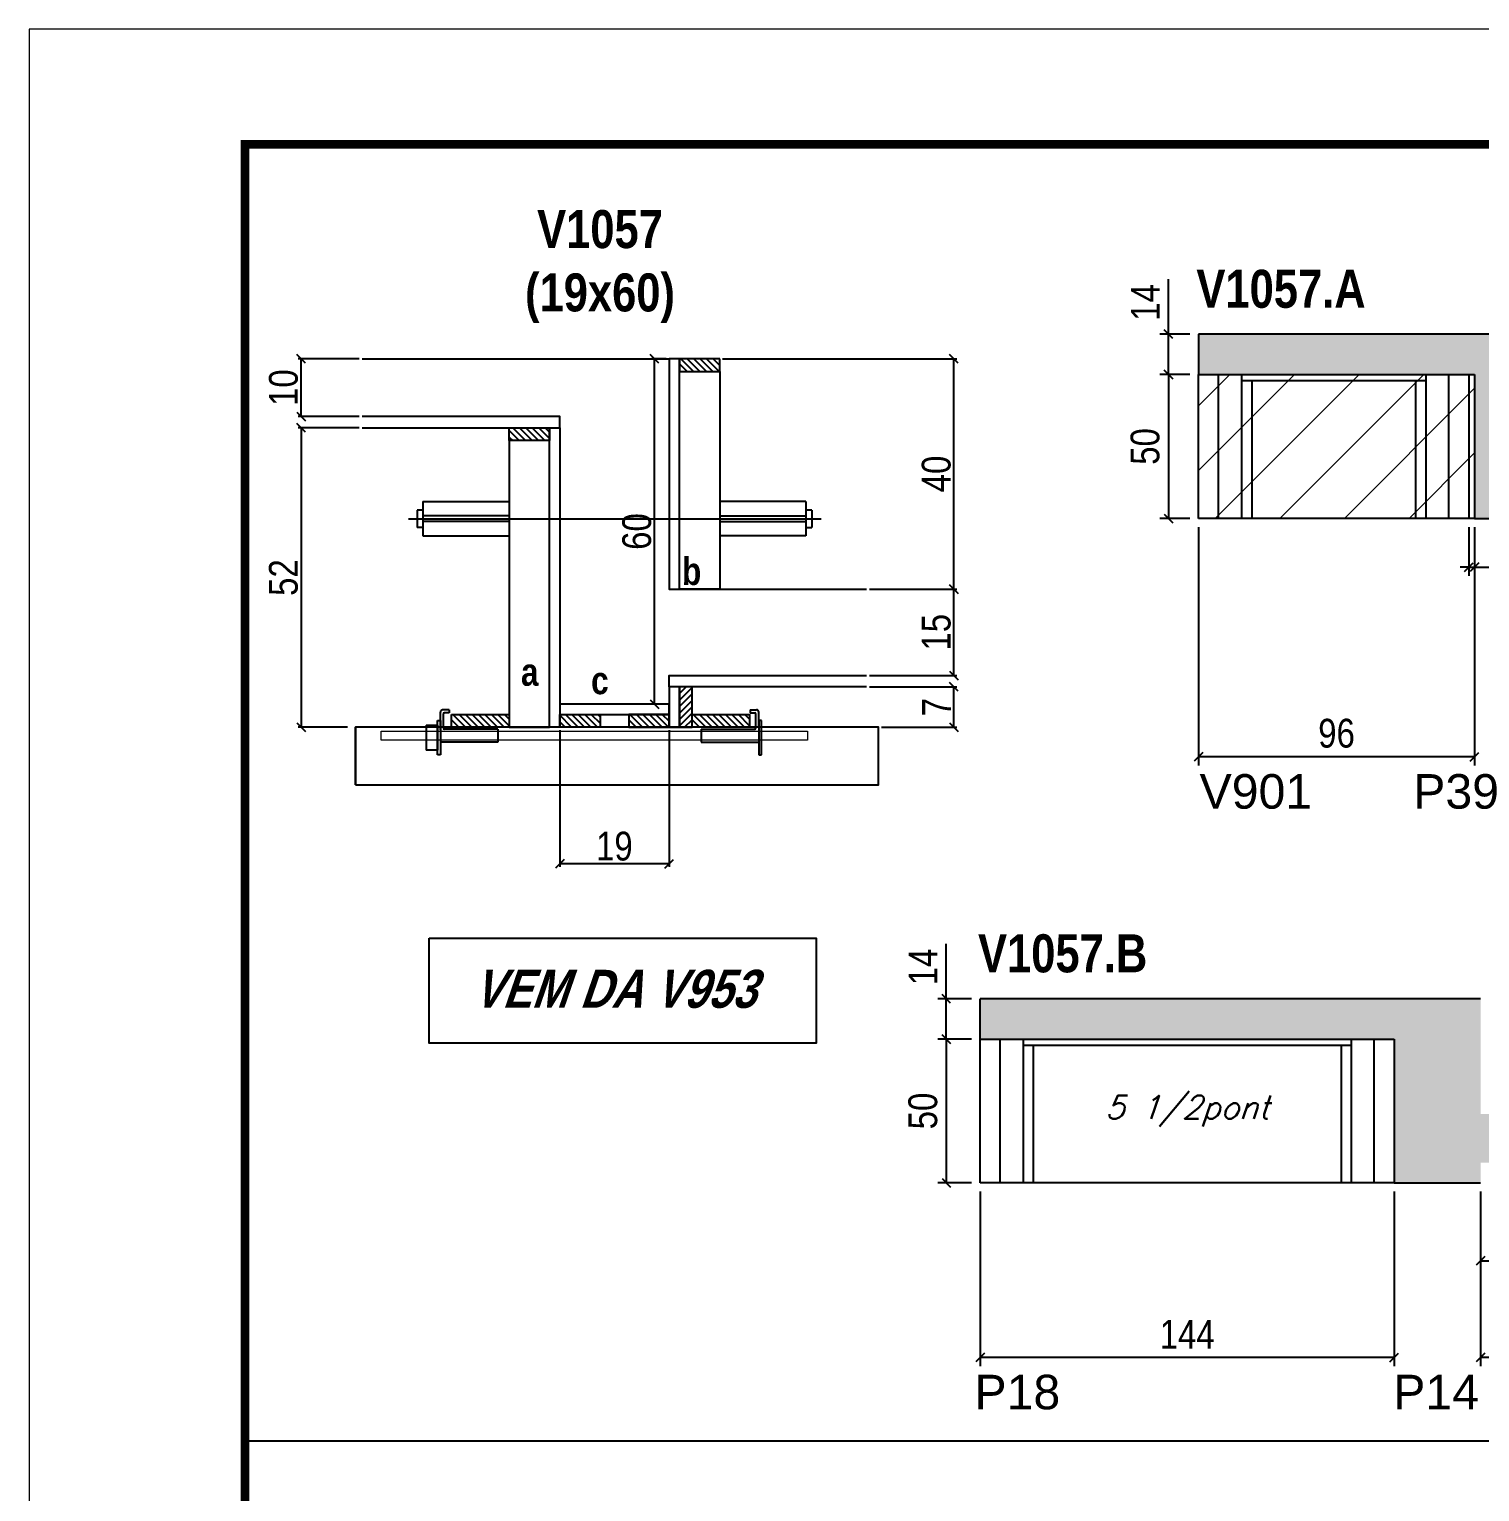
# Model space of a CAD drawing. Extents: x 3309 to 9563, y -2522 to 14608.
# Drawn here: x 4908 to 5412, y 6060 to 6568 of the extents above; entities that cross this region are included whole.
import ezdxf

# ---------------------------------------------------------------- set-up
doc = ezdxf.new("R2010")
doc.units = 0
doc.linetypes.add('DASHED', pattern=[0.75, 0.5, -0.25])
doc.linetypes.add('HIDDEN', pattern=[0.375, 0.25, -0.125])
for name, color, linetype in [('5', 5, 'Continuous'), ('barrote', 251, 'Continuous'), ('COTA', 241, 'Continuous'), ('detalhes', 4, 'Continuous'), ('NOMENCLATURA', 7, 'Continuous'), ('Painéis', 200, 'Continuous'), ('presilha', 1, 'Continuous'), ('SARR_2.2x10', 60, 'Continuous'), ('SARR_2.2x7', 40, 'Continuous'), ('SARR_3.5x7', 81, 'Continuous'), ('TENSOR', 3, 'Continuous'), ('texto', 7, 'Continuous')]:
    doc.layers.add(name, color=color, linetype=linetype)
for name, color, linetype, lineweight in [('CONCRETO', 251, 'Continuous', 25), ('Folhas', 255, 'Continuous', 9), ('Hachura', 251, 'Continuous', 9), ('SARRAFO DE PRESSAO', 251, 'DASHED', 9), ('SCO-___-LAJ', 2, 'Continuous', 0)]:
    doc.layers.add(name, color=color, linetype=linetype, lineweight=lineweight)
doc.styles.add('COTA TECNICA', font='techl___.ttf', dxfattribs={"height": 10})
doc.styles.add('COTA TECNICA 2X', font='techl___.ttf', dxfattribs={"height": 10})
doc.styles.add('Romans', font='romans.shx')
doc.styles.get("Standard").update_dxf_attribs({"font": 'arial.ttf'})
doc.styles.add('TECNICA', font='techb___.ttf', dxfattribs={"height": 10})
doc.dimstyles.new('PAINEL', dxfattribs={"dimtxt": 10, "dimasz": 3, "dimexe": 3, "dimexo": 3, "dimgap": 3, "dimtad": 1, "dimdec": 1, "dimzin": 12, "dimdsep": 46, "dimtxsty": 'COTA TECNICA', "dimblk1": 'OBLIQUE', "dimblk2": 'OBLIQUE', "dimsah": 1, "dimcen": 0.9, "dimclrd": 4, "dimclre": 4, "dimclrt": 240, "dimadec": 1, "dimazin": 3, "dimtfac": 1, "dimtdec": 1, "dimtmove": 0, "dimatfit": 3, "dimfxl": 1, "dimtolj": 1, "dimtzin": 12, "dimarcsym": 0})
doc.dimstyles.new('SECAO', dxfattribs={"dimscale": 0.333333, "dimtxt": 5, "dimasz": 9, "dimexe": 3, "dimexo": 3, "dimgap": 3, "dimtad": 1, "dimdec": 1, "dimlfac": 0.5, "dimzin": 12, "dimdsep": 46, "dimtxsty": 'COTA TECNICA 2X', "dimblk1": 'OBLIQUE', "dimblk2": 'OBLIQUE', "dimsah": 1, "dimcen": 0.9, "dimclrd": 4, "dimclre": 4, "dimclrt": 240, "dimadec": 1, "dimazin": 3, "dimtfac": 1, "dimtdec": 1, "dimtmove": 0, "dimatfit": 3, "dimfxl": 1, "dimtolj": 1, "dimtzin": 12, "dimarcsym": 0})
pattern_1 = [(135, (38327.8454, -117186.8809), (-1.122532015, -1.122532015), [])]

# ---------------------------------------------------------------- blocks, each defined once
blk = doc.blocks.new('9999999999')
at = {"layer": 'Folhas'}
blk.add_lwpolyline([(98138.98, 34190.21), (99623.98, 34190.21), (99623.98, 35240.21), (98138.98, 35240.21)], close=True, dxfattribs=at)
at = {"layer": 'Folhas', "color": 30, "const_width": 3}
blk.add_lwpolyline([(98213.98, 34230.21), (99583.98, 34230.21), (99583.98, 35200.21), (98213.98, 35200.21)], close=True, dxfattribs=at)
blk = doc.blocks.new('_Oblique')
at = {"color": 0, "linetype": 'ByBlock', "lineweight": -2}
blk.add_line((-0.5, -0.5), (0.5, 0.5), dxfattribs=at)
blk = doc.blocks.new('*D1049')
at = {"layer": 'COTA', "color": 4, "lineweight": -2, "transparency": 16777216}
for p, q in [((5092.31, 6324.29), (5092.31, 6276.82)), ((5130.31, 6324.29), (5130.31, 6276.82)), ((5130.31, 6277.82), (5092.31, 6277.82))]:
    blk.add_line(p, q, dxfattribs=at)
at = {"layer": 'Defpoints', "color": 0, "transparency": 16777216}
for p in [(5092.31, 6325.29), (5130.31, 6325.29), (5092.31, 6277.82)]:
    blk.add_point(p, dxfattribs=at)
at = {"layer": 'COTA', "color": 4, "lineweight": -2, "transparency": 16777216, "xscale": 3, "yscale": 3, "zscale": 3, "rotation": 180}
blk.add_blockref('_Oblique', (5092.31, 6277.82), dxfattribs=at)
at = {"layer": 'COTA', "color": 4, "lineweight": -2, "transparency": 16777216, "xscale": 3, "yscale": 3, "zscale": 3}
blk.add_blockref('_Oblique', (5130.31, 6277.82), dxfattribs=at)
at = {"layer": 'COTA', "color": 240, "transparency": 16777216, "insert": (5111.31, 6283.9), "char_height": 10, "attachment_point": 5, "style": 'COTA TECNICA 2X'}
blk.add_mtext('\\A1;19', dxfattribs=at)
blk = doc.blocks.new('PRESILHA METÁLICA 1')
at = {"layer": 'presilha'}
for p, q in [((6, 15.5), (7.5, 15.5)), ((6, -2.5), (6, 15.5)), ((7.5, 10.64), (7.5, 19.86)), ((7.5, 15.5), (7.5, -2.5)), ((12, 21), (8.64, 21)), ((9, 11.57), (9, 18.93)), ((12, 19.5), (9.57, 19.5)), ((12, 21), (12, 19.5)), ((0, 13), (6, 13)), ((0, 13), (0, 0)), ((6, 13), (6, 0)), ((37.5, 11), (9.57, 11)), ((37.5, 11), (37.5, 4.1)), ((6, 0), (0, 0)), ((37.5, 4.1), (7.5, 4.1)), ((7.5, -2.5), (6, -2.5))]:
    blk.add_line(p, q, dxfattribs=at)
for centre, radius, start, end in [((8.64, 19.86), 1.14, 90, 180), ((9.57, 18.93), 0.57, 90, 180), ((9.57, 11.57), 0.57, 180, 270)]:
    blk.add_arc(centre, radius, start, end, dxfattribs=at)
blk = doc.blocks.new('PRESILHA METÁLICA 2')
at = {"layer": 'presilha'}
for p, q in [((-5.25, 23.5), (-5.25, 22)), ((-5.25, 23.5), (-1.89, 23.5)), ((-5.25, 22), (-2.82, 22)), ((-2.25, 14.07), (-2.25, 21.43)), ((-0.75, 14.64), (-0.75, 22.36)), ((0.75, 18), (-0.75, 18)), ((-0.75, 18), (-0.75, 0)), ((0.75, 0), (0.75, 18)), ((-30.75, 13.5), (-30.75, 6.6)), ((-30.75, 13.5), (-2.82, 13.5)), ((-30.75, 6.6), (-0.75, 6.6)), ((-0.75, 0), (0.75, 0))]:
    blk.add_line(p, q, dxfattribs=at)
for centre, radius, start, end in [((-1.89, 22.36), 1.14, 0, 90), ((-2.82, 21.43), 0.57, 0, 90), ((-2.82, 14.07), 0.57, 270, 0)]:
    blk.add_arc(centre, radius, start, end, dxfattribs=at)
blk = doc.blocks.new('*D1050')
at = {"layer": 'COTA', "color": 4, "lineweight": -2, "transparency": 16777216}
for p, q in [((5022.61, 6429.29), (5001.39, 6429.29)), ((5002.39, 6429.29), (5002.39, 6325.29)), ((5018.49, 6325.29), (5001.39, 6325.29))]:
    blk.add_line(p, q, dxfattribs=at)
at = {"layer": 'Defpoints', "color": 0, "transparency": 16777216}
for p in [(5023.61, 6429.29, 0), (5002.39, 6325.29), (5019.49, 6325.29)]:
    blk.add_point(p, dxfattribs=at)
at = {"layer": 'COTA', "color": 4, "lineweight": -2, "transparency": 16777216, "xscale": 3, "yscale": 3, "zscale": 3}
for p, rotation in [((5002.39, 6429.29), 90), ((5002.39, 6325.29), 270)]:
    blk.add_blockref('_Oblique', p, dxfattribs=dict(at, rotation=rotation))
at = {"layer": 'COTA', "color": 240, "transparency": 16777216, "insert": (4996.28, 6377.29), "char_height": 10, "attachment_point": 5, "rotation": 90, "style": 'COTA TECNICA 2X'}
blk.add_mtext('\\A1;52', dxfattribs=at)
blk = doc.blocks.new('*D1051')
at = {"layer": 'COTA', "color": 4, "lineweight": -2, "transparency": 16777216}
for p, q in [((5129.31, 6453.29), (5124.23, 6453.29)), ((5125.23, 6333.29), (5125.23, 6453.29)), ((5129.31, 6333.29), (5124.23, 6333.29))]:
    blk.add_line(p, q, dxfattribs=at)
at = {"layer": 'Defpoints', "color": 0, "transparency": 16777216}
for p in [(5125.23, 6453.29), (5130.31, 6453.29), (5130.31, 6333.29)]:
    blk.add_point(p, dxfattribs=at)
at = {"layer": 'COTA', "color": 4, "lineweight": -2, "transparency": 16777216, "xscale": 3, "yscale": 3, "zscale": 3}
for p, rotation in [((5125.23, 6453.29), 90), ((5125.23, 6333.29), 270)]:
    blk.add_blockref('_Oblique', p, dxfattribs=dict(at, rotation=rotation))
at = {"layer": 'COTA', "color": 240, "transparency": 16777216, "insert": (5119.13, 6393.29), "char_height": 10, "attachment_point": 5, "rotation": 90, "style": 'COTA TECNICA 2X'}
blk.add_mtext('\\A1;60', dxfattribs=at)
blk = doc.blocks.new('*D1052')
at = {"layer": 'COTA', "color": 4, "lineweight": -2, "transparency": 16777216}
for p, q in [((5022.61, 6453.29), (5001.39, 6453.29)), ((5002.39, 6433.29), (5002.39, 6453.29)), ((5022.61, 6433.29), (5001.39, 6433.29))]:
    blk.add_line(p, q, dxfattribs=at)
at = {"layer": 'Defpoints', "color": 0, "transparency": 16777216}
for p in [(5002.39, 6453.29), (5023.61, 6453.29), (5023.61, 6433.29)]:
    blk.add_point(p, dxfattribs=at)
at = {"layer": 'COTA', "color": 4, "lineweight": -2, "transparency": 16777216, "xscale": 3, "yscale": 3, "zscale": 3}
for p, rotation in [((5002.39, 6453.29), 90), ((5002.39, 6433.29), 270)]:
    blk.add_blockref('_Oblique', p, dxfattribs=dict(at, rotation=rotation))
at = {"layer": 'COTA', "color": 240, "transparency": 16777216, "insert": (4996.29, 6443.29), "char_height": 10, "attachment_point": 5, "rotation": 90, "style": 'COTA TECNICA 2X'}
blk.add_mtext('\\A1;10', dxfattribs=at)
blk = doc.blocks.new('*D1054')
at = {"layer": 'COTA', "color": 4, "lineweight": -2, "transparency": 16777216}
for p, q in [((5314.38, 6394.85), (5314.38, 6312)), ((5410.38, 6394.85), (5410.38, 6312)), ((5410.38, 6315), (5314.38, 6315))]:
    blk.add_line(p, q, dxfattribs=at)
at = {"layer": 'Defpoints', "color": 0, "transparency": 16777216}
for p in [(5314.38, 6397.85), (5410.38, 6397.85), (5314.38, 6315)]:
    blk.add_point(p, dxfattribs=at)
at = {"layer": 'COTA', "color": 4, "lineweight": -2, "transparency": 16777216, "xscale": 3, "yscale": 3, "zscale": 3, "rotation": 180}
blk.add_blockref('_Oblique', (5314.38, 6315), dxfattribs=at)
at = {"layer": 'COTA', "color": 4, "lineweight": -2, "transparency": 16777216, "xscale": 3, "yscale": 3, "zscale": 3}
blk.add_blockref('_Oblique', (5410.38, 6315), dxfattribs=at)
at = {"layer": 'COTA', "color": 240, "transparency": 16777216, "insert": (5362.38, 6323.13), "char_height": 10, "attachment_point": 5, "style": 'COTA TECNICA'}
blk.add_mtext('\\A1;96', dxfattribs=at)
blk = doc.blocks.new('*D1067')
at = {"layer": 'COTA', "color": 4, "lineweight": -2, "transparency": 16777216}
for p, q in [((5311.38, 6447.85), (5300.96, 6447.85)), ((5303.96, 6447.85), (5303.96, 6397.85)), ((5311.38, 6397.85), (5300.96, 6397.85))]:
    blk.add_line(p, q, dxfattribs=at)
at = {"layer": 'Defpoints', "color": 0, "transparency": 16777216}
for p in [(5314.38, 6447.85, 0), (5303.96, 6397.85), (5314.38, 6397.85, 0)]:
    blk.add_point(p, dxfattribs=at)
at = {"layer": 'COTA', "color": 4, "lineweight": -2, "transparency": 16777216, "xscale": 3, "yscale": 3, "zscale": 3}
for p, rotation in [((5303.96, 6447.85), 90), ((5303.96, 6397.85), 270)]:
    blk.add_blockref('_Oblique', p, dxfattribs=dict(at, rotation=rotation))
at = {"layer": 'COTA', "color": 240, "transparency": 16777216, "insert": (5295.85, 6422.85), "char_height": 10, "attachment_point": 5, "rotation": 90, "style": 'COTA TECNICA'}
blk.add_mtext('\\A1;50', dxfattribs=at)
blk = doc.blocks.new('*D1068')
at = {"layer": 'COTA', "color": 4, "lineweight": -2, "transparency": 16777216}
for p, q in [((5303.96, 6461.85), (5303.96, 6480.97)), ((5311.38, 6461.85), (5300.96, 6461.85)), ((5303.96, 6447.85), (5303.96, 6461.85)), ((5311.38, 6447.85), (5300.96, 6447.85))]:
    blk.add_line(p, q, dxfattribs=at)
at = {"layer": 'Defpoints', "color": 0, "transparency": 16777216}
for p in [(5303.96, 6461.85), (5314.38, 6461.85, 0), (5314.38, 6447.85, 0)]:
    blk.add_point(p, dxfattribs=at)
at = {"layer": 'COTA', "color": 4, "lineweight": -2, "transparency": 16777216, "xscale": 3, "yscale": 3, "zscale": 3}
for p, rotation in [((5303.96, 6461.85), 90), ((5303.96, 6447.85), 270)]:
    blk.add_blockref('_Oblique', p, dxfattribs=dict(at, rotation=rotation))
at = {"layer": 'COTA', "color": 240, "transparency": 16777216, "insert": (5295.89, 6472.91), "char_height": 10, "attachment_point": 5, "rotation": 90, "style": 'COTA TECNICA'}
blk.add_mtext('\\A1;14', dxfattribs=at)
blk = doc.blocks.new('*D1073')
at = {"layer": 'COTA', "color": 4, "linetype": 'ByBlock', "lineweight": -2, "transparency": 16777216}
for p, q in [((5412.46, 6163.91), (5412.46, 6103.26)), ((5959.46, 6163.91), (5959.46, 6103.26)), ((5959.46, 6106.26), (5412.46, 6106.26))]:
    blk.add_line(p, q, dxfattribs=at)
at = {"layer": 'Defpoints', "color": 0, "linetype": 'ByBlock', "transparency": 16777216}
for p in [(5412.46, 6166.91), (5959.46, 6166.91), (5412.46, 6106.26)]:
    blk.add_point(p, dxfattribs=at)
at = {"layer": 'COTA', "color": 4, "linetype": 'ByBlock', "lineweight": -2, "transparency": 16777216, "xscale": 3, "yscale": 3, "zscale": 3, "rotation": 180}
blk.add_blockref('_Oblique', (5412.46, 6106.26), dxfattribs=at)
at = {"layer": 'COTA', "color": 4, "linetype": 'ByBlock', "lineweight": -2, "transparency": 16777216, "xscale": 3, "yscale": 3, "zscale": 3}
blk.add_blockref('_Oblique', (5959.46, 6106.26), dxfattribs=at)
at = {"layer": 'COTA', "color": 240, "linetype": 'ByBlock', "transparency": 16777216, "insert": (5685.96, 6114.37), "char_height": 10, "attachment_point": 5, "style": 'COTA TECNICA'}
blk.add_mtext('\\A1;547', dxfattribs=at)
blk = doc.blocks.new('*D1074')
at = {"layer": 'COTA', "color": 4, "lineweight": -2, "transparency": 16777216}
for p, q in [((5412.46, 6163.91), (5412.46, 6136.8)), ((5656.46, 6163.91), (5656.46, 6136.8)), ((5412.46, 6139.8), (5656.46, 6139.8))]:
    blk.add_line(p, q, dxfattribs=at)
at = {"layer": 'Defpoints', "color": 0, "transparency": 16777216}
for p in [(5412.46, 6166.91), (5656.46, 6166.91), (5656.46, 6139.8)]:
    blk.add_point(p, dxfattribs=at)
at = {"layer": 'COTA', "color": 4, "lineweight": -2, "transparency": 16777216, "xscale": 3, "yscale": 3, "zscale": 3, "rotation": 180}
blk.add_blockref('_Oblique', (5412.46, 6139.8), dxfattribs=at)
at = {"layer": 'COTA', "color": 4, "lineweight": -2, "transparency": 16777216, "xscale": 3, "yscale": 3, "zscale": 3}
blk.add_blockref('_Oblique', (5656.46, 6139.8), dxfattribs=at)
at = {"layer": 'COTA', "color": 240, "transparency": 16777216, "insert": (5534.46, 6147.87), "char_height": 10, "attachment_point": 5, "style": 'COTA TECNICA'}
blk.add_mtext('\\A1;244', dxfattribs=at)
blk = doc.blocks.new('*D1075')
at = {"layer": 'COTA', "color": 4, "lineweight": -2, "transparency": 16777216}
for p, q in [((5238.46, 6163.91), (5238.46, 6103.26)), ((5382.46, 6163.91), (5382.46, 6103.26)), ((5382.46, 6106.26), (5238.46, 6106.26))]:
    blk.add_line(p, q, dxfattribs=at)
at = {"layer": 'Defpoints', "color": 0, "transparency": 16777216}
for p in [(5238.46, 6166.91), (5382.46, 6166.91), (5238.46, 6106.26)]:
    blk.add_point(p, dxfattribs=at)
at = {"layer": 'COTA', "color": 4, "lineweight": -2, "transparency": 16777216, "xscale": 3, "yscale": 3, "zscale": 3, "rotation": 180}
blk.add_blockref('_Oblique', (5238.46, 6106.26), dxfattribs=at)
at = {"layer": 'COTA', "color": 4, "lineweight": -2, "transparency": 16777216, "xscale": 3, "yscale": 3, "zscale": 3}
blk.add_blockref('_Oblique', (5382.46, 6106.26), dxfattribs=at)
at = {"layer": 'COTA', "color": 240, "transparency": 16777216, "insert": (5310.46, 6114.33), "char_height": 10, "attachment_point": 5, "style": 'COTA TECNICA'}
blk.add_mtext('\\A1;144', dxfattribs=at)
blk = doc.blocks.new('*D1055')
at = {"layer": 'COTA', "color": 4, "lineweight": -2, "transparency": 16777216}
for p, q in [((5235.46, 6216.91), (5223.71, 6216.91)), ((5226.71, 6216.91), (5226.71, 6166.91)), ((5235.46, 6166.91), (5223.71, 6166.91))]:
    blk.add_line(p, q, dxfattribs=at)
at = {"layer": 'Defpoints', "color": 0, "transparency": 16777216}
for p in [(5238.46, 6216.91, 0), (5226.71, 6166.91), (5238.46, 6166.91, 0)]:
    blk.add_point(p, dxfattribs=at)
at = {"layer": 'COTA', "color": 4, "lineweight": -2, "transparency": 16777216, "xscale": 3, "yscale": 3, "zscale": 3}
for p, rotation in [((5226.71, 6216.91), 90), ((5226.71, 6166.91), 270)]:
    blk.add_blockref('_Oblique', p, dxfattribs=dict(at, rotation=rotation))
at = {"layer": 'COTA', "color": 240, "transparency": 16777216, "insert": (5218.6, 6191.91), "char_height": 10, "attachment_point": 5, "rotation": 90, "style": 'COTA TECNICA'}
blk.add_mtext('\\A1;50', dxfattribs=at)
blk = doc.blocks.new('*D1056')
at = {"layer": 'COTA', "color": 4, "lineweight": -2, "transparency": 16777216}
for p, q in [((5226.71, 6230.91), (5226.71, 6250.03)), ((5235.46, 6230.91), (5223.71, 6230.91)), ((5226.71, 6216.91), (5226.71, 6230.91)), ((5235.46, 6216.91), (5223.71, 6216.91))]:
    blk.add_line(p, q, dxfattribs=at)
at = {"layer": 'Defpoints', "color": 0, "transparency": 16777216}
for p in [(5226.71, 6230.91), (5238.46, 6230.91, 0), (5238.46, 6216.91, 0)]:
    blk.add_point(p, dxfattribs=at)
at = {"layer": 'COTA', "color": 4, "lineweight": -2, "transparency": 16777216, "xscale": 3, "yscale": 3, "zscale": 3}
for p, rotation in [((5226.71, 6230.91), 90), ((5226.71, 6216.91), 270)]:
    blk.add_blockref('_Oblique', p, dxfattribs=dict(at, rotation=rotation))
at = {"layer": 'COTA', "color": 240, "transparency": 16777216, "insert": (5218.63, 6241.97), "char_height": 10, "attachment_point": 5, "rotation": 90, "style": 'COTA TECNICA'}
blk.add_mtext('\\A1;14', dxfattribs=at)
blk = doc.blocks.new('*D1079')
at = {"layer": 'COTA', "color": 4, "lineweight": -2, "transparency": 16777216}
for p, q in [((5200.01, 6339.29), (5230.35, 6339.29)), ((5229.35, 6325.29), (5229.35, 6339.29)), ((5204.17, 6325.29), (5230.35, 6325.29))]:
    blk.add_line(p, q, dxfattribs=at)
at = {"layer": 'Defpoints', "color": 0, "transparency": 16777216}
for p in [(5199.01, 6339.29), (5229.35, 6339.29), (5203.17, 6325.29)]:
    blk.add_point(p, dxfattribs=at)
at = {"layer": 'COTA', "color": 4, "lineweight": -2, "transparency": 16777216, "xscale": 3, "yscale": 3, "zscale": 3}
for p, rotation in [((5229.35, 6339.29), 90), ((5229.35, 6325.29), 270)]:
    blk.add_blockref('_Oblique', p, dxfattribs=dict(at, rotation=rotation))
at = {"layer": 'COTA', "color": 240, "transparency": 16777216, "insert": (5223.28, 6332.29), "char_height": 10, "attachment_point": 5, "rotation": 90, "style": 'COTA TECNICA 2X'}
blk.add_mtext('\\A1;7', dxfattribs=at)
blk = doc.blocks.new('*D1080')
at = {"layer": 'COTA', "color": 4, "lineweight": -2, "transparency": 16777216}
for p, q in [((5200.01, 6373.29), (5230.35, 6373.29)), ((5229.35, 6343.29), (5229.35, 6373.29)), ((5200.01, 6343.29), (5230.35, 6343.29))]:
    blk.add_line(p, q, dxfattribs=at)
at = {"layer": 'Defpoints', "color": 0, "transparency": 16777216}
for p in [(5199.01, 6373.29), (5229.35, 6373.29), (5199.01, 6343.29)]:
    blk.add_point(p, dxfattribs=at)
at = {"layer": 'COTA', "color": 4, "lineweight": -2, "transparency": 16777216, "xscale": 3, "yscale": 3, "zscale": 3}
for p, rotation in [((5229.35, 6373.29), 90), ((5229.35, 6343.29), 270)]:
    blk.add_blockref('_Oblique', p, dxfattribs=dict(at, rotation=rotation))
at = {"layer": 'COTA', "color": 240, "transparency": 16777216, "insert": (5223.24, 6358.29), "char_height": 10, "attachment_point": 5, "rotation": 90, "style": 'COTA TECNICA 2X'}
blk.add_mtext('\\A1;15', dxfattribs=at)
blk = doc.blocks.new('*D1081')
at = {"layer": 'COTA', "color": 4, "lineweight": -2, "transparency": 16777216}
for p, q in [((5148.91, 6453.29), (5230.35, 6453.29)), ((5229.35, 6373.29), (5229.35, 6453.29)), ((5200.01, 6373.29), (5230.35, 6373.29))]:
    blk.add_line(p, q, dxfattribs=at)
at = {"layer": 'Defpoints', "color": 0, "transparency": 16777216}
for p in [(5147.91, 6453.29), (5229.35, 6453.29), (5199.01, 6373.29)]:
    blk.add_point(p, dxfattribs=at)
at = {"layer": 'COTA', "color": 4, "lineweight": -2, "transparency": 16777216, "xscale": 3, "yscale": 3, "zscale": 3}
for p, rotation in [((5229.35, 6453.29), 90), ((5229.35, 6373.29), 270)]:
    blk.add_blockref('_Oblique', p, dxfattribs=dict(at, rotation=rotation))
at = {"layer": 'COTA', "color": 240, "transparency": 16777216, "insert": (5223.25, 6413.29), "char_height": 10, "attachment_point": 5, "rotation": 90, "style": 'COTA TECNICA 2X'}
blk.add_mtext('\\A1;40', dxfattribs=at)
blk = doc.blocks.new('*D1162')
at = {"layer": 'COTA', "color": 4, "lineweight": -2, "transparency": 16777216}
for p, q in [((5408.38, 6394.85), (5408.38, 6377.87)), ((5410.38, 6394.85), (5410.38, 6377.87)), ((5408.38, 6380.87), (5405.38, 6380.87)), ((5408.38, 6380.87), (5410.38, 6380.87)), ((5410.38, 6380.87), (5434.61, 6380.87))]:
    blk.add_line(p, q, dxfattribs=at)
at = {"layer": 'Defpoints', "color": 0, "transparency": 16777216}
for p in [(5408.38, 6397.85, 0), (5410.38, 6397.85, 0), (5410.38, 6380.87)]:
    blk.add_point(p, dxfattribs=at)
at = {"layer": 'COTA', "color": 4, "lineweight": -2, "transparency": 16777216, "xscale": 3, "yscale": 3, "zscale": 3}
blk.add_blockref('_Oblique', (5408.38, 6380.87), dxfattribs=at)
at = {"layer": 'COTA', "color": 4, "lineweight": -2, "transparency": 16777216, "xscale": 3, "yscale": 3, "zscale": 3, "rotation": 180}
blk.add_blockref('_Oblique', (5410.38, 6380.87), dxfattribs=at)
at = {"layer": 'COTA', "color": 240, "transparency": 16777216, "insert": (5428.55, 6388.87), "char_height": 10, "attachment_point": 5, "style": 'COTA TECNICA'}
blk.add_mtext('\\A1;2', dxfattribs=at)

msp = doc.modelspace()

# ---------------------------------------------------------------- hatches: boundary and pattern name
at = {"layer": 'COTA'}
h = msp.add_hatch(dxfattribs=at)
h.set_pattern_fill('AR-CONC', color=256, scale=0.03)
h.paths.add_polyline_path([(5440.38, 6447.85), (5987.38, 6447.85), (5987.38, 6445.85), (5987.38, 6397.85), (6017.38, 6397.85), (6017.38, 6447.85), (6161.38, 6447.85), (6161.38, 6461.85), (5314.38, 6461.85), (5314.38, 6447.85), (5410.38, 6447.85), (5410.38, 6397.85), (5440.38, 6397.85)])
h = msp.add_hatch(dxfattribs=at)
h.set_pattern_fill('AR-CONC', color=256, scale=0.03)
h.set_pattern_definition([(50, (0, 44.3298), (5.46554, -0.4781726), [0.5715, -6.2865]), (355, (0, 44.33), (-1.0573026, 5.7317054), [0.4572, -5.0292175]), (100.451445, (0.4555, 44.29), (4.4082374, 5.2535326), [0.4857003, -5.3427073]), (46.1842, (0, 45.854), (8.132371, -1.26127), [0.85725, -9.42975]), (96.63556, (0.678, 45.749), (7.122124, 7.422784), [0.728551, -8.014068]), (351.18415, (0, 45.854), (7.122124, 7.422784), [0.685799, -7.543792]), (21, (0.762, 45.4728), (4.5484317, -3.067956), [0.5715, -6.2865]), (326, (0.762, 45.473), (1.854061, 5.525639), [0.4572, -5.0292]), (71.451445, (1.141, 45.217), (6.4024926, 2.457683), [0.4857003, -5.342698]), (37.5, (0, 44.3298), (0.0926581, 2.53665117), [0, -4.96824, 0, -5.1054, 0, -5.04825]), (7.5, (0, 44.3298), (2.0045899, 3.00541724), [0, -2.91084, 0, -4.85394, 0, -1.92405]), (327.5, (-1.6993, 44.3298), (4.06771786, -0.1718623), [0, -1.905, 0, -5.9436, 0, -7.8867]), (317.5, (-2.4613, 44.3298), (4.4438754, 0.7627947), [0, -2.4765, 0, -3.94716, 0, -5.6007])])
h.paths.add_polyline_path([(5989.46, 6230.91), (5959.46, 6230.91), (5959.46, 6190.91), (5412.46, 6190.91), (5412.46, 6230.91), (5238.46, 6230.91), (5238.46, 6216.91), (5382.46, 6216.91), (5382.46, 6166.91), (5412.46, 6166.91), (5412.46, 6173.91), (5959.46, 6173.91), (5959.46, 6166.91), (5989.46, 6166.91)])
at = {"layer": 'Hachura', "linetype": 'ByBlock'}
h = msp.add_hatch(dxfattribs=at)
h.set_pattern_fill('ANSI31', color=256, scale=5)
h.paths.add_polyline_path([(5410.38, 6397.85), (5410.38, 6447.85), (5314.38, 6447.85), (5314.38, 6397.85)])
h.paths.add_polyline_path([(5442.38, 6445.85), (5442.38, 6397.85), (5686.38, 6397.85), (5686.38, 6445.85)])
h.paths.add_polyline_path([(5743.38, 6397.85), (5987.38, 6397.85), (5987.38, 6445.85), (5743.38, 6445.85)])
h.paths.add_polyline_path([(5686.38, 6445.85), (5686.38, 6397.85), (5743.38, 6397.85), (5743.38, 6445.85)])
h.paths.add_polyline_path([(6161.38, 6397.85), (6161.38, 6447.85), (6017.38, 6447.85), (6017.38, 6397.85)])
at = {"layer": 'SARR_2.2x10'}
h = msp.add_hatch(dxfattribs=at)
h.set_pattern_fill('ANSI31', color=256, scale=0.5, angle=90)
h.set_pattern_definition([(135, (38248.2454, -117186.8809), (-1.122532015, -1.122532015), [])])
h.paths.add_polyline_path([(5054.71, 6329.69), (5054.71, 6325.29), (5074.71, 6325.29), (5074.71, 6329.69)])
h = msp.add_hatch(dxfattribs=at)
h.set_pattern_fill('ANSI31', color=256, scale=0.5, angle=90)
h.set_pattern_definition([(135, (38331.8454, -117186.8809), (-1.122532015, -1.122532015), [])])
h.paths.add_polyline_path([(5138.31, 6329.69), (5138.31, 6325.29), (5158.31, 6325.29), (5158.31, 6329.69)])
at = {"layer": 'SARR_2.2x7'}
h = msp.add_hatch(dxfattribs=at)
h.set_pattern_fill('ANSI31', color=256, scale=0.5, angle=90)
h.set_pattern_definition([(135, (38242.2454, -117063.2809), (-1.122532015, -1.122532015), [])])
h.paths.add_polyline_path([(5133.91, 6453.29), (5133.91, 6448.89), (5147.91, 6448.89), (5147.91, 6453.29)])
h = msp.add_hatch(dxfattribs=at)
h.set_pattern_fill('ANSI31', color=256, scale=0.5, angle=90)
h.set_pattern_definition([(135, (38242.2454, -117087.2809), (-1.122532015, -1.122532015), [])])
h.paths.add_polyline_path([(5088.71, 6429.29), (5088.71, 6424.89), (5074.71, 6424.89), (5074.71, 6429.29)])
h = msp.add_hatch(dxfattribs=at)
h.set_pattern_fill('ANSI31', color=256, scale=0.5, angle=180)
h.set_pattern_definition([(225, (128650.4765, 39536.8274), (1.122532015, -1.122532015), [])])
h.paths.add_polyline_path([(5133.91, 6325.29), (5138.31, 6325.29), (5138.31, 6339.29), (5133.91, 6339.29)])
h = msp.add_hatch(dxfattribs=at)
h.set_pattern_fill('ANSI31', color=256, scale=0.5, angle=90)
h.set_pattern_definition(pattern_1)
h.paths.add_polyline_path([(5106.31, 6325.29), (5106.31, 6329.69), (5092.31, 6329.69), (5092.31, 6325.29)])
h = msp.add_hatch(dxfattribs=at)
h.set_pattern_fill('ANSI31', color=256, scale=0.5, angle=90)
h.set_pattern_definition(pattern_1)
h.paths.add_polyline_path([(5116.31, 6329.69), (5116.31, 6325.29), (5130.31, 6325.29), (5130.31, 6329.69)])

# ---------------------------------------------------------------- linework, layer by layer
at = {"ltscale": 3}
for p, q in [((5042.71, 6400.74), (5042.71, 6394.74)), ((5044.71, 6400.74), (5042.71, 6400.74)), ((5044.71, 6403.74), (5044.71, 6391.74)), ((5044.71, 6403.74), (5074.71, 6403.74)), ((5074.71, 6398.74), (5044.71, 6398.74)), ((5177.91, 6403.74), (5147.91, 6403.74)), ((5147.91, 6398.74), (5177.91, 6398.74)), ((5177.91, 6403.74), (5177.91, 6391.74)), ((5179.91, 6400.74), (5177.91, 6400.74)), ((5179.91, 6400.74), (5179.91, 6394.74)), ((5044.71, 6394.74), (5042.71, 6394.74)), ((5074.71, 6396.74), (5044.71, 6396.74)), ((5147.91, 6396.74), (5177.91, 6396.74)), ((5177.91, 6394.74), (5179.91, 6394.74)), ((5044.71, 6391.74), (5074.71, 6391.74)), ((5177.91, 6391.74), (5147.91, 6391.74))]:
    msp.add_line(p, q, dxfattribs=at)
at = {"layer": 'barrote'}
msp.add_lwpolyline([(5021.25, 6305.29), (5203.17, 6305.29), (5203.17, 6325.29), (5021.25, 6325.29)], close=True, dxfattribs=at)
at = {"layer": 'CONCRETO', "linetype": 'Continuous'}
for p, q in [((5023.61, 6453.29), (5130.31, 6453.29)), ((5130.31, 6453.29), (5130.31, 6373.29)), ((5130.31, 6373.29), (5199.01, 6373.29))]:
    msp.add_line(p, q, dxfattribs=at)
at = {"layer": 'COTA'}
for p, q in [((6161.38, 6461.85, 0), (5314.38, 6461.85, 0)), ((5314.38, 6461.85, 0), (5314.38, 6447.85, 0)), ((5410.38, 6397.85, 0), (5440.38, 6397.85, 0)), ((5238.46, 6216.91, 0), (5238.46, 6230.91, 0)), ((5412.46, 6230.91, 0), (5238.46, 6230.91, 0)), ((5382.46, 6166.91, 0), (5412.46, 6166.91, 0)), ((4982.87, 6077.29), (6352.87, 6077.29))]:
    msp.add_line(p, q, dxfattribs=at)
at = {"layer": 'detalhes', "color": 250}
msp.add_line((5021.25, 6305.29), (5021.25, 6325.29), dxfattribs=at)
at = {"layer": 'NOMENCLATURA', "elevation": 0}
msp.add_lwpolyline([(5046.87, 6251.93), (5181.41, 6251.93), (5181.41, 6215.47), (5046.87, 6215.47)], close=True, dxfattribs=at)
at = {"layer": 'Painéis', "linetype": 'ByBlock'}
for p, q in [((5314.38, 6397.85, 0), (5314.38, 6447.85, 0)), ((5314.38, 6447.85, 0), (5410.38, 6447.85, 0)), ((5408.38, 6447.85, 0), (5408.38, 6397.85, 0)), ((5410.38, 6447.85, 0), (5410.38, 6397.85, 0)), ((5410.38, 6397.85, 0), (5314.38, 6397.85, 0)), ((5238.46, 6166.91, 0), (5238.46, 6216.91, 0)), ((5238.46, 6216.91, 0), (5382.46, 6216.91, 0)), ((5382.46, 6216.91, 0), (5382.46, 6166.91, 0)), ((5382.46, 6166.91, 0), (5238.46, 6166.91, 0))]:
    msp.add_line(p, q, dxfattribs=at)
at = {"layer": 'Painéis', "linetype": 'Continuous'}
for points in [[(5133.91, 6373.29), (5133.91, 6453.29), (5130.31, 6453.29), (5130.31, 6373.29)], [(5088.71, 6325.29), (5088.71, 6429.29), (5092.31, 6429.29), (5092.31, 6325.29)], [(5130.31, 6333.29), (5092.31, 6333.29), (5092.31, 6329.69), (5130.31, 6329.69)]]:
    msp.add_lwpolyline(points, close=True, dxfattribs=at)
for points in [[(5023.61, 6429.29), (5092.31, 6429.29), (5092.31, 6433.29), (5023.61, 6433.29)], [(5199.01, 6339.29), (5130.31, 6339.29), (5130.31, 6343.29), (5199.01, 6343.29)]]:
    msp.add_lwpolyline(points, dxfattribs=at)
at = {"layer": 'Painéis', "linetype": 'Continuous', "elevation": 0}
msp.add_lwpolyline([(5133.91, 6325.29), (5133.91, 6339.29), (5130.31, 6339.29), (5130.31, 6325.29)], close=True, dxfattribs=at)
at = {"layer": 'SARR_2.2x10'}
for points in [[(5054.71, 6329.69), (5074.71, 6329.69), (5074.71, 6325.29), (5054.71, 6325.29)], [(5138.31, 6329.69), (5158.31, 6329.69), (5158.31, 6325.29), (5138.31, 6325.29)]]:
    msp.add_lwpolyline(points, close=True, dxfattribs=at)
at = {"layer": 'SARR_2.2x7', "linetype": 'Continuous'}
for p, q in [((5321.38, 6397.85, 0), (5321.38, 6447.85, 0)), ((5393.38, 6445.65, 0), (5329.38, 6445.65, 0)), ((5401.38, 6397.85, 0), (5401.38, 6447.85, 0)), ((5245.46, 6166.91, 0), (5245.46, 6216.91, 0)), ((5375.46, 6166.91, 0), (5375.46, 6216.91, 0)), ((5367.46, 6214.71, 0), (5253.46, 6214.71, 0))]:
    msp.add_line(p, q, dxfattribs=at)
at = {"layer": 'SARR_2.2x7', "elevation": 0}
for points in [[(5147.91, 6453.29), (5133.91, 6453.29), (5133.91, 6448.89), (5147.91, 6448.89)], [(5074.71, 6429.29), (5088.71, 6429.29), (5088.71, 6424.89), (5074.71, 6424.89)], [(5133.91, 6339.29), (5133.91, 6325.29), (5138.31, 6325.29), (5138.31, 6339.29)]]:
    msp.add_lwpolyline(points, close=True, dxfattribs=at)
at = {"layer": 'SARR_2.2x7'}
for points in [[(5092.31, 6329.69), (5106.31, 6329.69), (5106.31, 6325.29), (5092.31, 6325.29)], [(5130.31, 6329.69), (5116.31, 6329.69), (5116.31, 6325.29), (5130.31, 6325.29)]]:
    msp.add_lwpolyline(points, close=True, dxfattribs=at)
at = {"layer": 'SARR_3.5x7'}
for p, q in [((5329.38, 6447.85, 0), (5329.38, 6397.85, 0)), ((5332.88, 6445.65, 0), (5332.88, 6397.85, 0)), ((5389.88, 6445.65, 0), (5389.88, 6397.85, 0)), ((5393.38, 6447.85, 0), (5393.38, 6397.85, 0)), ((5253.46, 6216.91, 0), (5253.46, 6166.91, 0)), ((5367.46, 6216.91, 0), (5367.46, 6166.91, 0)), ((5256.96, 6214.71, 0), (5256.96, 6166.91, 0)), ((5363.96, 6214.71, 0), (5363.96, 6166.91, 0))]:
    msp.add_line(p, q, dxfattribs=at)
for points in [[(5133.91, 6448.89), (5147.91, 6448.89), (5147.91, 6373.29), (5133.91, 6373.29)], [(5088.71, 6424.89), (5074.71, 6424.89), (5074.71, 6325.29), (5088.71, 6325.29)]]:
    msp.add_lwpolyline(points, close=True, dxfattribs=at)
at = {"layer": 'SCO-___-LAJ', "color": 1}
msp.add_lwpolyline([(5030.25, 6323.96), (5178.49, 6323.96), (5178.49, 6320.76), (5030.25, 6320.76)], close=True, dxfattribs=at)
at = {"layer": 'TENSOR', "linetype": 'HIDDEN', "ltscale": 0.5}
msp.add_line((5039.71, 6397.74), (5183.21, 6397.74), dxfattribs=at)

# ---------------------------------------------------------------- block references
at = {"layer": 'presilha', "xscale": 0.6666666666666666, "yscale": 0.6666666666666666, "zscale": 0.6666666666666666}
for name, p in [('PRESILHA METÁLICA 1', (5045.84, 6317.32)), ('PRESILHA METÁLICA 2', (5161.99, 6315.66))]:
    msp.add_blockref(name, p, dxfattribs=at)
at = {"layer": 'SARRAFO DE PRESSAO', "color": 6, "linetype": 'ByBlock'}
msp.add_blockref('9999999999', (-93231.11, -28672.37), dxfattribs=at)

# ---------------------------------------------------------------- texts
at = {"layer": '5', "linetype": 'Continuous'}
for s, p in [('V901', (5314.76, 6296.98, 0)), ('P39', (5389.04, 6296.98, 0)), ('P18', (5236.49, 6088.25, 0)), ('P14', (5382.08, 6088.25, 0))]:
    msp.add_text(s, height=12, rotation=360, dxfattribs=at).set_placement(p)
at = {"layer": 'detalhes', "style": 'TECNICA'}
for s, p in [('b', (5134.81, 6374.71)), ('a', (5078.83, 6339.68)), ('c', (5103.2, 6336.76))]:
    msp.add_text(s, height=9.6, dxfattribs=at).set_placement(p)
at = {"layer": 'NOMENCLATURA', "style": 'TECNICA'}
for s, p in [('V1057.A', (5313.66, 6471.04, 0)), ('V1057.B', (5237.74, 6240.1, 0))]:
    msp.add_text(s, height=13.2, dxfattribs=at).set_placement(p)
at = {"layer": 'NOMENCLATURA', "insert": (5106.31, 6504.98), "char_height": 13.2, "attachment_point": 2, "style": 'TECNICA'}
msp.add_mtext_dynamic_manual_height_columns('V1057\\P(19x60)', width=300.2766, gutter_width=1, heights=[0], dxfattribs=at)
at = {"layer": 'NOMENCLATURA', "insert": (5111.31, 6240.97), "char_height": 13.2, "width": 300.2766, "attachment_point": 2, "style": 'TECNICA'}
msp.add_mtext('{\\Q19;VEM DA V953}', dxfattribs=at)
at = {"layer": 'texto', "color": 2, "insert": (5310.46, 6191.91, 0), "char_height": 8, "attachment_point": 5, "style": 'Romans'}
msp.add_mtext('{\\Q19;\\C256;5 1/2pont}', dxfattribs=at)

# ---------------------------------------------------------------- dimensions: what is measured, and where the dimension line sits
at = {"layer": 'COTA'}
for base, p1, p2, dimstyle, picture, middle in [((5303.96, 6461.85), (5314.38, 6447.85, 0), (5314.38, 6461.85, 0), 'PAINEL', '*D1068', (5295.89, 6472.91)), ((5002.39, 6453.29), (5023.61, 6433.29), (5023.61, 6453.29), 'SECAO', '*D1052', (4996.29, 6443.29)), ((5125.23, 6453.29), (5130.31, 6333.29), (5130.31, 6453.29), 'SECAO', '*D1051', (5119.13, 6393.29)), ((5303.96, 6397.85), (5314.38, 6447.85, 0), (5314.38, 6397.85, 0), 'PAINEL', '*D1067', (5295.85, 6422.85)), ((5002.39, 6325.29, 0), (5023.61, 6429.29), (5019.49, 6325.29, 0), 'SECAO', '*D1050', (4996.28, 6377.29, 0)), ((5229.35, 6373.29), (5199.01, 6343.29), (5199.01, 6373.29), 'SECAO', '*D1080', (5223.24, 6358.29)), ((5229.35, 6339.29), (5203.17, 6325.29), (5199.01, 6339.29), 'SECAO', '*D1079', (5223.28, 6332.29)), ((5226.71, 6230.91), (5238.46, 6216.91, 0), (5238.46, 6230.91, 0), 'PAINEL', '*D1056', (5218.63, 6241.97)), ((5226.71, 6166.91), (5238.46, 6216.91, 0), (5238.46, 6166.91, 0), 'PAINEL', '*D1055', (5218.6, 6191.91))]:
    dim = msp.add_linear_dim(base=base, p1=p1, p2=p2, angle=90, dimstyle=dimstyle, dxfattribs=at)
    dim.commit()
    dim.dimension.update_dxf_attribs({"geometry": picture, "text_midpoint": middle})
dim = msp.add_linear_dim(base=(5229.35, 6453.29), p1=(5199.01, 6373.29), p2=(5147.91, 6453.29), angle=90, dimstyle='SECAO', override={"dimtmove": 1}, dxfattribs=at)
dim.commit()
dim.dimension.update_dxf_attribs({"geometry": '*D1081', "text_midpoint": (5223.25, 6413.29)})
for base, p1, p2, picture, middle in [((5314.38, 6315, 0), (5410.38, 6397.85, 0), (5314.38, 6397.85, 0), '*D1054', (5362.38, 6323.13, 0)), ((5238.46, 6106.26, 0), (5382.46, 6166.91, 0), (5238.46, 6166.91, 0), '*D1075', (5310.46, 6114.33, 0)), ((5656.46, 6139.8, 0), (5412.46, 6166.91, 0), (5656.46, 6166.91, 0), '*D1074', (5534.46, 6147.87, 0))]:
    dim = msp.add_linear_dim(base=base, p1=p1, p2=p2, dimstyle='PAINEL', dxfattribs=at)
    dim.commit()
    dim.dimension.update_dxf_attribs({"geometry": picture, "text_midpoint": middle})
dim = msp.add_linear_dim(base=(5410.38, 6380.87), p1=(5408.38, 6397.85, 0), p2=(5410.38, 6397.85, 0), dimstyle='PAINEL', dxfattribs=at)
dim.commit()
dim.dimension.update_dxf_attribs({"geometry": '*D1162', "text_midpoint": (5428.55, 6380.87), "dimtype": 160})
dim = msp.add_linear_dim(base=(5092.31, 6277.82), p1=(5130.31, 6325.29), p2=(5092.31, 6325.29), angle=180, dimstyle='SECAO', dxfattribs=at)
dim.commit()
dim.dimension.update_dxf_attribs({"geometry": '*D1049', "text_midpoint": (5111.31, 6277.82), "dimtype": 160})
at = {"layer": 'COTA', "linetype": 'ByBlock'}
dim = msp.add_linear_dim(base=(5412.46, 6106.26, 0), p1=(5959.46, 6166.91, 0), p2=(5412.46, 6166.91, 0), angle=180, dimstyle='PAINEL', dxfattribs=at)
dim.commit()
dim.dimension.update_dxf_attribs({"geometry": '*D1073', "text_midpoint": (5685.96, 6114.37, 0)})

doc.saveas('drawing.dxf')
